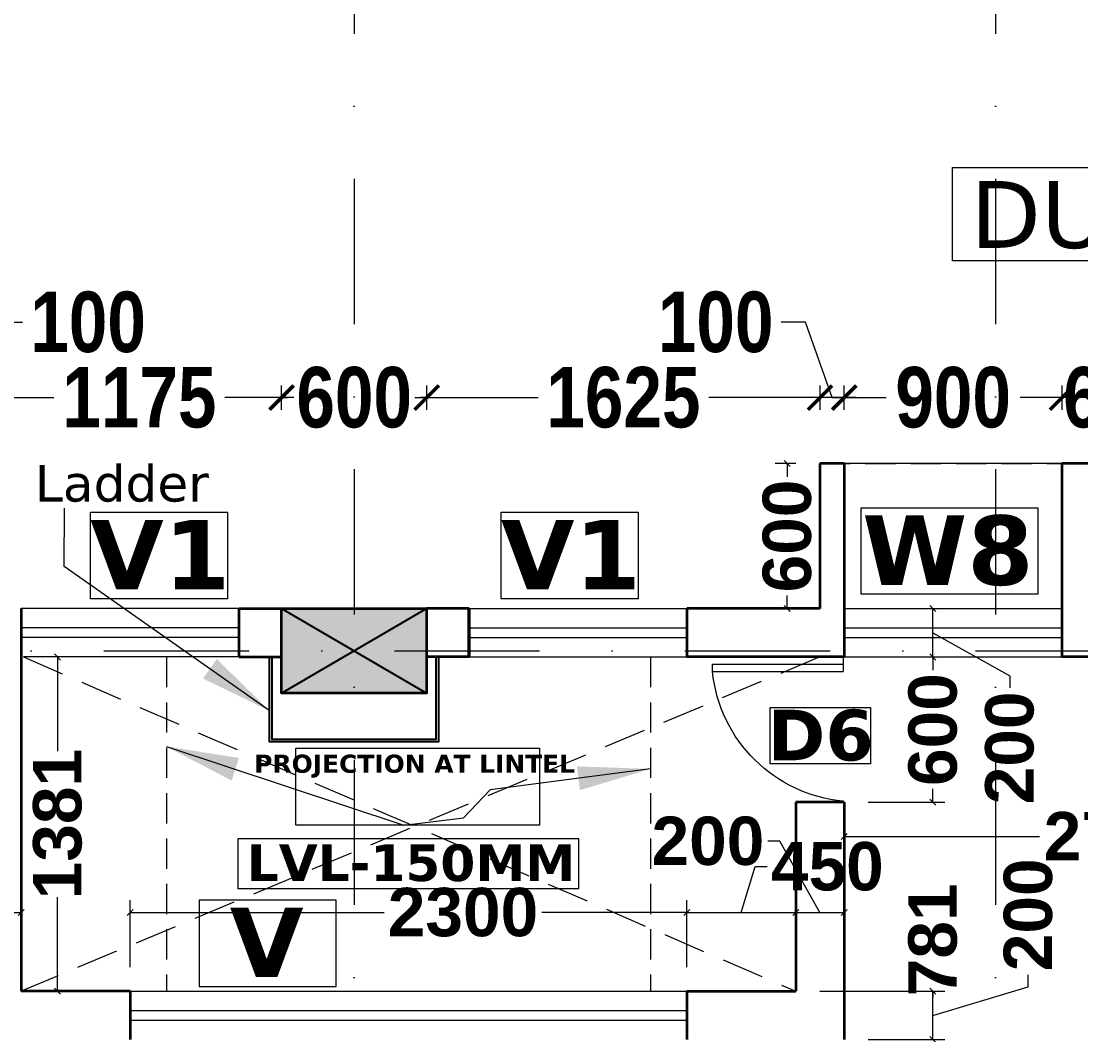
# Model space of a CAD drawing. Header units: millimetres. Extents: x -3092155 to 4513934, y -12317808 to 1850003.
# Drawn here: x -383710 to -379332, y -5674238 to -5670049 of the extents above; entities that cross this region are included whole.
import ezdxf

# ---------------------------------------------------------------- set-up
doc = ezdxf.new("R2010")
doc.units = ezdxf.units.MM
doc.header["$LTSCALE"] = 2
doc.header["$MEASUREMENT"] = 0
doc.header["$PDMODE"] = 34
doc.header["$PDSIZE"] = 500
for name, pattern in [('DASHDOT', [1, 0.5, -0.25, 0, -0.25]), ('DASHED2', [0.375, 0.25, -0.125]), ('HIDDEN', [0.375, 0.25, -0.125])]:
    doc.linetypes.add(name, pattern=pattern)
doc.layers.add('AEROW', color=7, linetype='Continuous', lineweight=15, true_color=0x0d0d0d)
doc.layers.add('duct text', color=7, linetype='Continuous', lineweight=5, true_color=0x30182a)
for name, color, linetype, lineweight in [('coloumn', 10, 'Continuous', 35), ('cornice', 12, 'Continuous', 25), ('D DIM', 250, 'Continuous', 9), ('D6', 10, 'Continuous', 5), ('DOOR', 27, 'Continuous', 5), ('glass', 5, 'Continuous', 15), ('GRID', 251, 'DASHDOT', 5), ('ldr', 11, 'Continuous', 25), ('PARGOLA', 115, 'DASHED2', 5), ('PROJ', 251, 'HIDDEN', 5), ('SILL', 74, 'Continuous', 9), ('taxe', 7, 'Continuous', 9), ('TEXT', 7, 'Continuous', 13), ('toi.dim.', 214, 'Continuous', 9), ('VENTI', 162, 'Continuous', 5), ('WAll', 250, 'Continuous', 35)]:
    doc.layers.add(name, color=color, linetype=linetype, lineweight=lineweight)
doc.styles.add('INNER DIM', font='ARIALNB.TTF', dxfattribs={"height": 250})
doc.styles.add('int dim', font='arialbd.ttf', dxfattribs={"height": 200})
doc.styles.add('style2', font='verdana.ttf')
doc.dimstyles.new('INNER DIM', dxfattribs={"dimscale": 0, "dimtxt": 250, "dimasz": 100, "dimexe": 50, "dimexo": 50, "dimgap": 50, "dimtad": 0, "dimdec": 0, "dimzin": 0, "dimdsep": 46, "dimtxsty": 'INNER DIM', "dimblk": 'ARCHTICK', "dimcen": 100, "dimdle": 50, "dimclrd": 256, "dimclre": 256, "dimclrt": 256, "dimadec": 0, "dimazin": 0, "dimtfac": 1, "dimtdec": 0, "dimtix": 1, "dimtmove": 2, "dimatfit": 3, "dimfxl": 50, "dimfxlon": 1, "dimtolj": 1, "dimtzin": 0, "dimlwd": -1, "dimlwe": -1, "dimarcsym": 1})
doc.dimstyles.new('toilet detail', dxfattribs={"dimtxt": 150, "dimasz": 25, "dimexe": 50, "dimexo": 100, "dimgap": 25, "dimtad": 0, "dimdec": 0, "dimzin": 3, "dimdsep": 46, "dimtxsty": 'int dim', "dimblk": 'OBLIQUE', "dimcen": 90, "dimclrd": 214, "dimclre": 214, "dimclrt": 256, "dimadec": 0, "dimazin": 0, "dimtfac": 1, "dimtdec": 0, "dimtofl": 0, "dimtmove": 1, "dimatfit": 3, "dimfxl": 1, "dimfrac": 1, "dimtolj": 1, "dimtzin": 0, "dimlwd": -1, "dimlwe": -1, "dimarcsym": 1})

# ---------------------------------------------------------------- blocks, each defined once
blk = doc.blocks.new('_ArchTick')
at = {"color": 0, "linetype": 'ByBlock', "const_width": 0.15}
blk.add_lwpolyline([(-0.5, -0.5), (0.5, 0.5)], dxfattribs=at)
blk = doc.blocks.new('*D80')
at = {"layer": 'D DIM', "ltscale": 100, "transparency": 16777216}
for p, q in [((-380309.6537697729, -5671654.296753201), (-380309.6537697729, -5671554.296753201)), ((-379409.653769773, -5671654.296753201), (-379409.653769773, -5671554.296753201)), ((-380359.6537697729, -5671604.296753201), (-380137.0582718194, -5671604.296753201)), ((-379359.653769773, -5671604.296753201), (-379582.2492677266, -5671604.296753201))]:
    blk.add_line(p, q, dxfattribs=at)
at = {"layer": 'Defpoints', "color": 0, "lineweight": 50, "ltscale": 100, "transparency": 16777216}
for p in [(-380309.6537697729, -5671604.296753201), (-380309.6537697729, -5671876.232655486), (-379409.653769773, -5671876.23361607)]:
    blk.add_point(p, dxfattribs=at)
at = {"layer": 'D DIM', "ltscale": 100, "transparency": 16777216, "xscale": 100, "yscale": 100, "zscale": 100, "rotation": 180}
blk.add_blockref('_ArchTick', (-380309.6537697729, -5671604.296753201), dxfattribs=at)
at = {"layer": 'D DIM', "ltscale": 100, "transparency": 16777216, "xscale": 100, "yscale": 100, "zscale": 100}
blk.add_blockref('_ArchTick', (-379409.653769773, -5671604.296753201), dxfattribs=at)
at = {"layer": 'D DIM', "ltscale": 100, "transparency": 16777216, "insert": (-379859.653769773, -5671604.296753201), "char_height": 250, "attachment_point": 5, "style": 'INNER DIM'}
blk.add_mtext('\\A1;900', dxfattribs=at)
blk = doc.blocks.new('*D81')
at = {"layer": 'D DIM', "ltscale": 100, "transparency": 16777216}
for p, q in [((-380470.192392373, -5671292.856560628), (-380570.192392373, -5671292.856560628)), ((-380359.6537697729, -5671604.296753201), (-380470.192392373, -5671292.856560628)), ((-380409.6537697729, -5671654.296753201), (-380409.6537697729, -5671554.296753201)), ((-380309.6537697729, -5671654.296753201), (-380309.6537697729, -5671554.296753201)), ((-380259.6537697729, -5671604.296753201), (-380459.6537697729, -5671604.296753201))]:
    blk.add_line(p, q, dxfattribs=at)
at = {"layer": 'Defpoints', "color": 0, "lineweight": 50, "ltscale": 100, "transparency": 16777216}
for p in [(-380409.6537697729, -5671604.296753201), (-380409.6537697729, -5671876.23361607), (-380309.6537697729, -5671876.233616071)]:
    blk.add_point(p, dxfattribs=at)
at = {"layer": 'D DIM', "ltscale": 100, "transparency": 16777216, "xscale": 100, "yscale": 100, "zscale": 100, "rotation": 180}
blk.add_blockref('_ArchTick', (-380409.6537697729, -5671604.296753201), dxfattribs=at)
at = {"layer": 'D DIM', "ltscale": 100, "transparency": 16777216, "xscale": 100, "yscale": 100, "zscale": 100}
blk.add_blockref('_ArchTick', (-380309.6537697729, -5671604.296753201), dxfattribs=at)
at = {"layer": 'D DIM', "ltscale": 100, "transparency": 16777216, "insert": (-380840.7756120183, -5671292.856560628), "char_height": 250, "attachment_point": 5, "style": 'INNER DIM'}
blk.add_mtext('\\A1;100', dxfattribs=at)
blk = doc.blocks.new('*D82')
at = {"layer": 'D DIM', "ltscale": 100, "transparency": 16777216}
for p, q in [((-383859.2708089388, -5671604.296753201), (-383804.306816594, -5671292.856560628)), ((-383804.306816594, -5671292.856560628), (-383704.306816594, -5671292.856560628)), ((-383909.2708089389, -5671654.296753201), (-383909.2708089389, -5671554.296753201)), ((-383809.2708089387, -5671654.296753201), (-383809.2708089387, -5671554.296753201)), ((-383759.2708089387, -5671604.296753201), (-383959.2708089389, -5671604.296753201))]:
    blk.add_line(p, q, dxfattribs=at)
at = {"layer": 'Defpoints', "color": 0, "lineweight": 50, "ltscale": 100, "transparency": 16777216}
for p in [(-383909.2708089389, -5671604.296753201), (-383909.2708089389, -5671876.232655485), (-383809.2708089387, -5671875.23072455)]:
    blk.add_point(p, dxfattribs=at)
at = {"layer": 'D DIM', "ltscale": 100, "transparency": 16777216, "xscale": 100, "yscale": 100, "zscale": 100, "rotation": 180}
blk.add_blockref('_ArchTick', (-383909.2708089389, -5671604.296753201), dxfattribs=at)
at = {"layer": 'D DIM', "ltscale": 100, "transparency": 16777216, "xscale": 100, "yscale": 100, "zscale": 100}
blk.add_blockref('_ArchTick', (-383809.2708089387, -5671604.296753201), dxfattribs=at)
at = {"layer": 'D DIM', "ltscale": 100, "transparency": 16777216, "insert": (-383433.7235969487, -5671292.856560628), "char_height": 250, "attachment_point": 5, "style": 'INNER DIM'}
blk.add_mtext('\\A1;100', dxfattribs=at)
blk = doc.blocks.new('*D112')
at = {"layer": 'D DIM', "ltscale": 100, "transparency": 16777216}
for p, q in [((-383809.2960233078, -5671654.296753201), (-383809.2960233078, -5671554.296753201)), ((-382634.2959951461, -5671654.296753201), (-382634.2959951461, -5671554.296753201)), ((-383859.2960233078, -5671604.296753201), (-383574.6609478354, -5671604.296753201)), ((-382584.2959951461, -5671604.296753201), (-382868.9310706184, -5671604.296753201))]:
    blk.add_line(p, q, dxfattribs=at)
at = {"layer": 'Defpoints', "color": 0, "lineweight": 50, "ltscale": 100, "transparency": 16777216}
for p in [(-382634.2959951461, -5671604.296753201), (-383809.2960233078, -5672476.23361607), (-382634.2959951461, -5672476.23361607)]:
    blk.add_point(p, dxfattribs=at)
at = {"layer": 'D DIM', "ltscale": 100, "transparency": 16777216, "xscale": 100, "yscale": 100, "zscale": 100, "rotation": 180}
blk.add_blockref('_ArchTick', (-383809.2960233078, -5671604.296753201), dxfattribs=at)
at = {"layer": 'D DIM', "ltscale": 100, "transparency": 16777216, "xscale": 100, "yscale": 100, "zscale": 100}
blk.add_blockref('_ArchTick', (-382634.2959951461, -5671604.296753201), dxfattribs=at)
at = {"layer": 'D DIM', "ltscale": 100, "transparency": 16777216, "insert": (-383221.7960092269, -5671604.296753201), "char_height": 250, "attachment_point": 5, "style": 'INNER DIM'}
blk.add_mtext('\\A1;1175', dxfattribs=at)
blk = doc.blocks.new('*D113')
at = {"layer": 'D DIM', "ltscale": 100, "transparency": 16777216}
for p, q in [((-382634.2959951461, -5671654.296753201), (-382634.2959951461, -5671554.296753201)), ((-382034.295993939, -5671654.296753201), (-382034.295993939, -5671554.296753201)), ((-382634.2959951461, -5671604.296753201), (-382610.1657080487, -5671604.296753201)), ((-382034.295993939, -5671604.296753201), (-382058.4262810364, -5671604.296753201))]:
    blk.add_line(p, q, dxfattribs=at)
at = {"layer": 'Defpoints', "color": 0, "lineweight": 50, "ltscale": 100, "transparency": 16777216}
for p in [(-382034.295993939, -5671604.296753201), (-382634.2959951461, -5672476.23361607), (-382034.295993939, -5672476.233616775)]:
    blk.add_point(p, dxfattribs=at)
at = {"layer": 'D DIM', "ltscale": 100, "transparency": 16777216, "insert": (-382334.2959945425, -5671604.296753201), "char_height": 250, "attachment_point": 5, "style": 'INNER DIM'}
blk.add_mtext('\\A1;600', dxfattribs=at)
blk = doc.blocks.new('*D114')
at = {"layer": 'D DIM', "ltscale": 100, "transparency": 16777216}
for p, q in [((-382034.295993939, -5671654.296753201), (-382034.295993939, -5671554.296753201)), ((-380409.6537697729, -5671654.296753201), (-380409.6537697729, -5671554.296753201)), ((-382084.295993939, -5671604.296753201), (-381574.8398204644, -5671604.296753201)), ((-380359.6537697729, -5671604.296753201), (-380869.1099432475, -5671604.296753201))]:
    blk.add_line(p, q, dxfattribs=at)
at = {"layer": 'Defpoints', "color": 0, "lineweight": 50, "ltscale": 100, "transparency": 16777216}
for p in [(-380409.6537697729, -5671604.296753201), (-382034.295993939, -5672476.233616775), (-380409.6537697729, -5672476.23361607)]:
    blk.add_point(p, dxfattribs=at)
at = {"layer": 'D DIM', "ltscale": 100, "transparency": 16777216, "xscale": 100, "yscale": 100, "zscale": 100, "rotation": 180}
blk.add_blockref('_ArchTick', (-382034.295993939, -5671604.296753201), dxfattribs=at)
at = {"layer": 'D DIM', "ltscale": 100, "transparency": 16777216, "xscale": 100, "yscale": 100, "zscale": 100}
blk.add_blockref('_ArchTick', (-380409.6537697729, -5671604.296753201), dxfattribs=at)
at = {"layer": 'D DIM', "ltscale": 100, "transparency": 16777216, "insert": (-381221.9748818559, -5671604.296753201), "char_height": 250, "attachment_point": 5, "style": 'INNER DIM'}
blk.add_mtext('\\A1;1625', dxfattribs=at)
blk = doc.blocks.new('*D730')
at = {"layer": 'D DIM', "ltscale": 100, "transparency": 16777216}
for p, q in [((-438689.0668657003, 360.6453613601625), (-438689.0668657003, 460.6453613601625)), ((998.7644366729072, 360.6453613601623), (998.7644366729072, 460.6453613601623)), ((1048.764436672907, 410.6453613601623), (-438739.0668657003, 410.6453613601623))]:
    blk.add_line(p, q, dxfattribs=at)
at = {"layer": 'Defpoints', "color": 0, "lineweight": 50, "ltscale": 100, "transparency": 16777216}
for p in [(-438689.0668657003, 410.6453613601623), (998.7644366729072, -0.0061451550573111), (-438689.0668657006, -5723126.232655427)]:
    blk.add_point(p, dxfattribs=at)
at = {"layer": 'D DIM', "ltscale": 100, "transparency": 16777216, "xscale": 100, "yscale": 100, "zscale": 100, "rotation": 180}
blk.add_blockref('_ArchTick', (-438689.0668657003, 410.6453613601623), dxfattribs=at)
at = {"layer": 'D DIM', "ltscale": 100, "transparency": 16777216, "xscale": 100, "yscale": 100, "zscale": 100}
blk.add_blockref('_ArchTick', (998.7644366729072, 410.6453613601623), dxfattribs=at)
at = {"layer": 'D DIM', "ltscale": 100, "transparency": 16777216, "insert": (1326.455259555951, 835.181085795164), "char_height": 250, "attachment_point": 5, "style": 'INNER DIM'}
blk.add_mtext('\\A1;439688', dxfattribs=at)
blk = doc.blocks.new('*D381')
at = {"layer": 'D DIM', "ltscale": 100, "transparency": 16777216}
for p, q in [((-379409.6537697738, -5671654.296753201), (-379409.6537697738, -5671554.296753201)), ((-378809.6537697736, -5671654.296753201), (-378809.6537697736, -5671554.296753201)), ((-379409.6537697738, -5671604.296753201), (-379509.6537697738, -5671604.296753201)), ((-378809.6537697736, -5671604.296753201), (-379409.6537697738, -5671604.296753201)), ((-378809.6537697736, -5671604.296753201), (-378709.6537697736, -5671604.296753201))]:
    blk.add_line(p, q, dxfattribs=at)
at = {"layer": 'Defpoints', "color": 0, "lineweight": 50, "ltscale": 100, "transparency": 16777216}
for p in [(-379409.6537697738, -5671604.296753201), (-379409.6537697738, -5671876.23361607), (-378809.6537697736, -5671876.233616067)]:
    blk.add_point(p, dxfattribs=at)
at = {"layer": 'D DIM', "ltscale": 100, "transparency": 16777216, "xscale": 100, "yscale": 100, "zscale": 100}
blk.add_blockref('_ArchTick', (-379409.6537697738, -5671604.296753201), dxfattribs=at)
at = {"layer": 'D DIM', "ltscale": 100, "transparency": 16777216, "xscale": 100, "yscale": 100, "zscale": 100, "rotation": 180}
blk.add_blockref('_ArchTick', (-378809.6537697736, -5671604.296753201), dxfattribs=at)
at = {"layer": 'D DIM', "ltscale": 100, "transparency": 16777216, "insert": (-379166.3318750686, -5671604.296753201), "char_height": 250, "attachment_point": 5, "style": 'INNER DIM'}
blk.add_mtext('\\A1;600', dxfattribs=at)
blk = doc.blocks.new('F.F')
at = {"layer": 'coloumn', "ltscale": 100}
blk.add_hatch(color=256, dxfattribs=at).paths.add_polyline_path([(-154655.3253942928, -5825806.199521942), (-154655.3253942928, -5826156.199521941), (-155255.3253942928, -5826156.199521941), (-155255.3253942928, -5825806.199521942)])
blk.add_hatch(color=256, dxfattribs=at).paths.add_polyline_path([(-154655.3253942928, -5825806.199521942), (-154655.3253942928, -5826156.199521941), (-155255.3253942928, -5826156.199521941), (-155255.3253942928, -5825806.199521942)])
blk.add_hatch(color=256, dxfattribs=at).paths.add_polyline_path([(-154655.3253942928, -5825806.199521942), (-154655.3253942928, -5826156.199521941), (-155255.3253942928, -5826156.199521941), (-155255.3253942928, -5825806.199521942)])
at = {"layer": 'coloumn', "lineweight": 25, "ltscale": 100}
for p, q in [((-155255.3253942928, -5826156.199521941), (-154655.3253942928, -5825806.199521942)), ((-155255.3253942928, -5825806.199521942), (-154655.3253942928, -5826156.199521941)), ((-155255.3253942928, -5826156.199521941), (-154655.3253942928, -5825806.199521942)), ((-155255.3253942928, -5825806.199521942), (-154655.3253942928, -5826156.199521941)), ((-155255.3253942928, -5826156.199521941), (-154655.3253942928, -5825806.199521942)), ((-155255.3253942928, -5825806.199521942), (-154655.3253942928, -5826156.199521941))]:
    blk.add_line(p, q, dxfattribs=at)
at = {"layer": 'coloumn', "ltscale": 100}
blk.add_lwpolyline([(-154655.3253942928, -5825806.199521942), (-154655.3253942928, -5826156.199521941), (-155255.3253942928, -5826156.199521941), (-155255.3253942928, -5825806.199521942)], close=True, dxfattribs=at)
blk.add_lwpolyline([(-154655.3253942928, -5825806.199521942), (-154655.3253942928, -5826156.199521941), (-155255.3253942928, -5826156.199521941), (-155255.3253942928, -5825806.199521942)], close=True, dxfattribs=at)
blk.add_lwpolyline([(-154655.3253942928, -5825806.199521942), (-154655.3253942928, -5826156.199521941), (-155255.3253942928, -5826156.199521941), (-155255.3253942928, -5825806.199521942)], close=True, dxfattribs=at)
blk = doc.blocks.new('1000 DOOR R')
at = {"layer": 'DOOR', "color": 252, "ltscale": 200}
for p, q in [((-900.0000000002939, -900.0000000079117), (0, -900.0000000009311)), ((-900.0000000002939, -900.0000000079117), (-900.0000000004659, -950.0000000088307)), ((0, -1000), (-9.313226e-10, -900.0000000009311)), ((-900.0000000004659, -950.0000000088307), (0, -950.0000000004657))]:
    blk.add_line(p, q, dxfattribs=at)
blk.add_arc((96.18426488310726, -1002.966401599998), 1001.491472483967, 95.4612376322135, 174.0988179155206, dxfattribs=at)
blk = doc.blocks.new('_Oblique')
at = {"color": 0, "linetype": 'ByBlock', "lineweight": -2}
blk.add_line((-0.5, -0.5), (0.5, 0.5), dxfattribs=at)
blk = doc.blocks.new('*D1163')
at = {"layer": 'Defpoints', "color": 0, "lineweight": 50, "ltscale": 100, "transparency": 16777216}
for p in [(-1461736.627130244, -5386020.72816448), (-1461169.870211504, -5386020.72816448), (-1461536.627130244, -5386220.72816448)]:
    blk.add_point(p, dxfattribs=at)
at = {"layer": 'toi.dim.', "color": 214, "ltscale": 100, "transparency": 16777216}
for p, q in [((-1460776.026418871, -5386002.575026688), (-1460776.026418871, -5385952.575026689)), ((-1461636.627130243, -5386020.72816448), (-1461119.870211504, -5386020.72816448)), ((-1461169.870211504, -5386120.728164479), (-1460776.026418871, -5386002.575026688)), ((-1461169.870211504, -5386220.72816448), (-1461169.870211504, -5386020.72816448)), ((-1461436.627130245, -5386220.72816448), (-1461119.870211504, -5386220.72816448))]:
    blk.add_line(p, q, dxfattribs=at)
at = {"layer": 'toi.dim.', "color": 214, "ltscale": 100, "transparency": 16777216, "xscale": 25, "yscale": 25, "zscale": 25}
for p, rotation in [((-1461169.870211504, -5386020.72816448), 90), ((-1461169.870211504, -5386220.72816448), 270)]:
    blk.add_blockref('_Oblique', p, dxfattribs=dict(at, rotation=rotation))
at = {"layer": 'toi.dim.', "ltscale": 100, "transparency": 16777216, "insert": (-1460776.02641887, -5385704.860156293), "char_height": 200, "attachment_point": 5, "rotation": 90, "style": 'int dim'}
blk.add_mtext('\\A1;200', dxfattribs=at)
blk = doc.blocks.new('*D1164')
at = {"layer": 'Defpoints', "color": 0, "lineweight": 50, "ltscale": 100, "transparency": 16777216}
for p in [(-1461536.627130244, -5385239.477713057), (-1461169.870211504, -5385239.477713057), (-1461736.627130244, -5386020.72816448)]:
    blk.add_point(p, dxfattribs=at)
at = {"layer": 'toi.dim.', "color": 214, "ltscale": 100, "transparency": 16777216}
for p, q in [((-1461436.627130245, -5385239.477713057), (-1461119.870211504, -5385239.477713057)), ((-1461169.870211504, -5385239.477713057), (-1461169.870211504, -5385214.477713057)), ((-1461636.627130243, -5386020.72816448), (-1461119.870211504, -5386020.72816448)), ((-1461169.870211504, -5386020.72816448), (-1461169.870211504, -5386045.728164479))]:
    blk.add_line(p, q, dxfattribs=at)
at = {"layer": 'toi.dim.', "color": 214, "ltscale": 100, "transparency": 16777216, "xscale": 25, "yscale": 25, "zscale": 25}
for p, rotation in [((-1461169.870211504, -5385239.477713057), 270), ((-1461169.870211504, -5386020.72816448), 90)]:
    blk.add_blockref('_Oblique', p, dxfattribs=dict(at, rotation=rotation))
at = {"layer": 'toi.dim.', "ltscale": 100, "transparency": 16777216, "insert": (-1461169.870211504, -5385808.428313939), "char_height": 200, "attachment_point": 5, "rotation": 90, "style": 'int dim'}
blk.add_mtext('\\A1;781', dxfattribs=at)
blk = doc.blocks.new('*D1165')
at = {"layer": 'Defpoints', "color": 0, "lineweight": 50, "ltscale": 100, "transparency": 16777216}
for p in [(-1461536.627130243, -5384639.477713058), (-1461169.870211504, -5384639.477713058), (-1461536.627130244, -5385239.477713057)]:
    blk.add_point(p, dxfattribs=at)
at = {"layer": 'toi.dim.', "color": 214, "ltscale": 100, "transparency": 16777216}
for p, q in [((-1461436.627130244, -5384639.477713058), (-1461119.870211504, -5384639.477713058)), ((-1461169.870211504, -5384639.477713058), (-1461169.870211504, -5384694.218504326)), ((-1461169.870211504, -5385239.477713057), (-1461169.870211504, -5385184.73692179)), ((-1461436.627130245, -5385239.477713057), (-1461119.870211504, -5385239.477713057))]:
    blk.add_line(p, q, dxfattribs=at)
at = {"layer": 'toi.dim.', "color": 214, "ltscale": 100, "transparency": 16777216, "xscale": 25, "yscale": 25, "zscale": 25}
for p, rotation in [((-1461169.870211504, -5384639.477713058), 90), ((-1461169.870211504, -5385239.477713057), 270)]:
    blk.add_blockref('_Oblique', p, dxfattribs=dict(at, rotation=rotation))
at = {"layer": 'toi.dim.', "ltscale": 100, "transparency": 16777216, "insert": (-1461169.870211503, -5384939.477713057), "char_height": 200, "attachment_point": 5, "rotation": 90, "style": 'int dim'}
blk.add_mtext('\\A1;600', dxfattribs=at)
blk = doc.blocks.new('*D1166')
at = {"layer": 'Defpoints', "color": 0, "lineweight": 50, "ltscale": 100, "transparency": 16777216}
for p in [(-1461536.627130243, -5384439.477713056), (-1461169.870211504, -5384439.477713056), (-1461536.627130243, -5384639.477713058)]:
    blk.add_point(p, dxfattribs=at)
at = {"layer": 'toi.dim.', "color": 214, "ltscale": 100, "transparency": 16777216}
for p, q in [((-1461436.627130244, -5384439.477713056), (-1461119.870211504, -5384439.477713056)), ((-1461169.870211504, -5384639.477713058), (-1461169.870211504, -5384439.477713056)), ((-1461169.870211504, -5384539.477713056), (-1460852.612367029, -5384717.298983182)), ((-1461436.627130244, -5384639.477713058), (-1461119.870211504, -5384639.477713058)), ((-1460852.612367029, -5384717.298983182), (-1460852.612367029, -5384767.298983182))]:
    blk.add_line(p, q, dxfattribs=at)
at = {"layer": 'toi.dim.', "color": 214, "ltscale": 100, "transparency": 16777216, "xscale": 25, "yscale": 25, "zscale": 25}
for p, rotation in [((-1461169.870211504, -5384439.477713056), 90), ((-1461169.870211504, -5384639.477713058), 270)]:
    blk.add_blockref('_Oblique', p, dxfattribs=dict(at, rotation=rotation))
at = {"layer": 'toi.dim.', "ltscale": 100, "transparency": 16777216, "insert": (-1460852.612367029, -5385015.013853578), "char_height": 200, "attachment_point": 5, "rotation": 90, "style": 'int dim'}
blk.add_mtext('\\A1;200', dxfattribs=at)
blk = doc.blocks.new('*D1182')
at = {"layer": 'Defpoints', "color": 0, "lineweight": 50, "ltscale": 100, "transparency": 16777216}
for p in [(-1464697.659734643, -5384639.477713059), (-1464786.117287356, -5386020.72816448), (-1464711.627130244, -5386020.72816448)]:
    blk.add_point(p, dxfattribs=at)
at = {"layer": 'toi.dim.', "color": 214, "ltscale": 100, "transparency": 16777216}
for p, q in [((-1464797.659734644, -5384639.477713059), (-1464836.117287356, -5384639.477713059)), ((-1464786.117287356, -5384639.477713059), (-1464786.117287356, -5385028.090660461)), ((-1464786.117287356, -5386020.72816448), (-1464786.117287356, -5385632.115217077)), ((-1464811.627130243, -5386020.72816448), (-1464836.117287356, -5386020.72816448))]:
    blk.add_line(p, q, dxfattribs=at)
at = {"layer": 'toi.dim.', "color": 214, "ltscale": 100, "transparency": 16777216, "xscale": 25, "yscale": 25, "zscale": 25}
for p, rotation in [((-1464786.117287356, -5384639.477713059), 90), ((-1464786.117287356, -5386020.72816448), 270)]:
    blk.add_blockref('_Oblique', p, dxfattribs=dict(at, rotation=rotation))
at = {"layer": 'toi.dim.', "ltscale": 100, "transparency": 16777216, "insert": (-1464786.117287355, -5385330.102938768), "char_height": 200, "attachment_point": 5, "rotation": 90, "style": 'int dim'}
blk.add_mtext('\\A1;1381', dxfattribs=at)
blk = doc.blocks.new('*D1184')
at = {"layer": 'Defpoints', "color": 0, "lineweight": 50, "ltscale": 100, "transparency": 16777216}
for p in [(-1458811.63371981, -5385295.727825943), (-1461536.627130244, -5385364.759104387), (-1458811.63371981, -5385381.311255439)]:
    blk.add_point(p, dxfattribs=at)
at = {"layer": 'toi.dim.', "color": 214, "ltscale": 100, "transparency": 16777216}
for p, q in [((-1461536.627130244, -5385381.311255439), (-1460729.502184918, -5385381.311255439)), ((-1458811.63371981, -5385381.311255439), (-1460073.363030757, -5385381.311255439)), ((-1461536.627130244, -5385464.759104387), (-1461536.627130244, -5385431.311255439)), ((-1458811.63371981, -5385395.727825943), (-1458811.63371981, -5385431.311255439))]:
    blk.add_line(p, q, dxfattribs=at)
at = {"layer": 'toi.dim.', "color": 214, "ltscale": 100, "transparency": 16777216, "xscale": 25, "yscale": 25, "zscale": 25, "rotation": 180}
blk.add_blockref('_Oblique', (-1461536.627130244, -5385381.311255439), dxfattribs=at)
at = {"layer": 'toi.dim.', "color": 214, "ltscale": 100, "transparency": 16777216, "xscale": 25, "yscale": 25, "zscale": 25}
blk.add_blockref('_Oblique', (-1458811.63371981, -5385381.311255439), dxfattribs=at)
at = {"layer": 'toi.dim.', "ltscale": 100, "transparency": 16777216, "insert": (-1460401.432607837, -5385381.311255439), "char_height": 200, "attachment_point": 5, "style": 'int dim'}
blk.add_mtext('\\A1;2725', dxfattribs=at)
blk = doc.blocks.new('*D1185')
at = {"layer": 'Defpoints', "color": 0, "lineweight": 50, "ltscale": 100, "transparency": 16777216}
for p in [(-1464936.627130244, -5385695.101405079), (-1465136.627130244, -5385774.727857136), (-1464936.627130244, -5385774.727857136)]:
    blk.add_point(p, dxfattribs=at)
at = {"layer": 'toi.dim.', "color": 214, "ltscale": 100, "transparency": 16777216}
for p, q in [((-1465136.627130244, -5385674.727857137), (-1465136.627130244, -5385645.101405079)), ((-1464936.627130244, -5385674.727857137), (-1464936.627130244, -5385645.101405079)), ((-1465136.627130244, -5385695.101405079), (-1464936.627130244, -5385695.101405079))]:
    blk.add_line(p, q, dxfattribs=at)
at = {"layer": 'toi.dim.', "color": 214, "ltscale": 100, "transparency": 16777216, "xscale": 25, "yscale": 25, "zscale": 25, "rotation": 180}
blk.add_blockref('_Oblique', (-1465136.627130244, -5385695.101405079), dxfattribs=at)
at = {"layer": 'toi.dim.', "color": 214, "ltscale": 100, "transparency": 16777216, "xscale": 25, "yscale": 25, "zscale": 25}
blk.add_blockref('_Oblique', (-1464936.627130244, -5385695.101405079), dxfattribs=at)
at = {"layer": 'toi.dim.', "ltscale": 100, "transparency": 16777216, "insert": (-1465270.07859334, -5385531.015456921), "char_height": 200, "attachment_point": 5, "style": 'int dim'}
blk.add_mtext('\\A1;200', dxfattribs=at)
blk = doc.blocks.new('*D1186')
at = {"layer": 'Defpoints', "color": 0, "lineweight": 50, "ltscale": 100, "transparency": 16777216}
for p in [(-1462186.627130243, -5385695.101405079), (-1464486.627130244, -5386020.72816448), (-1462186.627130243, -5386020.72816448)]:
    blk.add_point(p, dxfattribs=at)
at = {"layer": 'toi.dim.', "color": 214, "ltscale": 100, "transparency": 16777216}
for p, q in [((-1464486.627130244, -5385920.728164479), (-1464486.627130244, -5385645.101405079)), ((-1462186.627130243, -5385920.728164479), (-1462186.627130243, -5385645.101405079)), ((-1464486.627130244, -5385695.101405079), (-1463436.729449479, -5385695.101405079)), ((-1462186.627130243, -5385695.101405079), (-1462785.910895591, -5385695.101405079))]:
    blk.add_line(p, q, dxfattribs=at)
at = {"layer": 'toi.dim.', "color": 214, "ltscale": 100, "transparency": 16777216, "xscale": 25, "yscale": 25, "zscale": 25, "rotation": 180}
blk.add_blockref('_Oblique', (-1464486.627130244, -5385695.101405079), dxfattribs=at)
at = {"layer": 'toi.dim.', "color": 214, "ltscale": 100, "transparency": 16777216, "xscale": 25, "yscale": 25, "zscale": 25}
blk.add_blockref('_Oblique', (-1462186.627130243, -5385695.101405079), dxfattribs=at)
at = {"layer": 'toi.dim.', "ltscale": 100, "transparency": 16777216, "insert": (-1463111.320172535, -5385695.101405079), "char_height": 200, "attachment_point": 5, "style": 'int dim'}
blk.add_mtext('\\A1;2300', dxfattribs=at)
blk = doc.blocks.new('*D1187')
at = {"layer": 'Defpoints', "color": 0, "lineweight": 50, "ltscale": 100, "transparency": 16777216}
for p in [(-1461736.627130244, -5385695.101405079), (-1462186.627130243, -5386020.72816448), (-1461736.627130244, -5386020.72816448)]:
    blk.add_point(p, dxfattribs=at)
at = {"layer": 'toi.dim.', "color": 214, "ltscale": 100, "transparency": 16777216}
for p, q in [((-1461961.627130243, -5385695.101405079), (-1461904.74275098, -5385505.486807534)), ((-1461904.74275098, -5385505.486807534), (-1461854.74275098, -5385505.486807534)), ((-1462186.627130243, -5385920.728164479), (-1462186.627130243, -5385645.101405079)), ((-1461736.627130244, -5385920.728164479), (-1461736.627130244, -5385645.101405079)), ((-1462186.627130243, -5385695.101405079), (-1461736.627130244, -5385695.101405079))]:
    blk.add_line(p, q, dxfattribs=at)
at = {"layer": 'toi.dim.', "color": 214, "ltscale": 100, "transparency": 16777216, "xscale": 25, "yscale": 25, "zscale": 25, "rotation": 180}
blk.add_blockref('_Oblique', (-1462186.627130243, -5385695.101405079), dxfattribs=at)
at = {"layer": 'toi.dim.', "color": 214, "ltscale": 100, "transparency": 16777216, "xscale": 25, "yscale": 25, "zscale": 25}
blk.add_blockref('_Oblique', (-1461736.627130244, -5385695.101405079), dxfattribs=at)
at = {"layer": 'toi.dim.', "ltscale": 100, "transparency": 16777216, "insert": (-1461606.141113873, -5385505.486807534), "char_height": 200, "attachment_point": 5, "style": 'int dim'}
blk.add_mtext('\\A1;450', dxfattribs=at)
blk = doc.blocks.new('*D1188')
at = {"layer": 'Defpoints', "color": 0, "lineweight": 50, "ltscale": 100, "transparency": 16777216}
for p in [(-1461536.627130244, -5385695.101405079), (-1461736.627130244, -5386020.72816448), (-1461536.627130244, -5386020.72816448)]:
    blk.add_point(p, dxfattribs=at)
at = {"layer": 'toi.dim.', "color": 214, "ltscale": 100, "transparency": 16777216}
for p, q in [((-1461801.707046453, -5385400.619758932), (-1461851.707046454, -5385400.619758932)), ((-1461636.627130244, -5385695.101405079), (-1461801.707046453, -5385400.619758932)), ((-1461736.627130244, -5385920.728164479), (-1461736.627130244, -5385645.101405079)), ((-1461536.627130244, -5385920.728164479), (-1461536.627130244, -5385645.101405079)), ((-1461736.627130244, -5385695.101405079), (-1461536.627130244, -5385695.101405079))]:
    blk.add_line(p, q, dxfattribs=at)
at = {"layer": 'toi.dim.', "color": 214, "ltscale": 100, "transparency": 16777216, "xscale": 25, "yscale": 25, "zscale": 25, "rotation": 180}
blk.add_blockref('_Oblique', (-1461736.627130244, -5385695.101405079), dxfattribs=at)
at = {"layer": 'toi.dim.', "color": 214, "ltscale": 100, "transparency": 16777216, "xscale": 25, "yscale": 25, "zscale": 25}
blk.add_blockref('_Oblique', (-1461536.627130244, -5385695.101405079), dxfattribs=at)
at = {"layer": 'toi.dim.', "ltscale": 100, "transparency": 16777216, "insert": (-1462099.421916849, -5385400.619758932), "char_height": 200, "attachment_point": 5, "style": 'int dim'}
blk.add_mtext('\\A1;200', dxfattribs=at)
blk = doc.blocks.new('*D1190')
at = {"layer": 'Defpoints', "color": 0, "lineweight": 50, "ltscale": 100, "transparency": 16777216}
for p in [(-1461772.059886838, -5383839.478164476), (-1461636.627130247, -5383839.478164476), (-1461636.627130243, -5384439.477713059)]:
    blk.add_point(p, dxfattribs=at)
at = {"layer": 'toi.dim.', "color": 214, "ltscale": 100, "transparency": 16777216}
for p, q in [((-1461736.627130247, -5383839.478164476), (-1461822.059886838, -5383839.478164476)), ((-1461772.059886838, -5383839.478164476), (-1461772.059886838, -5383894.218730037)), ((-1461772.059886838, -5384439.477713059), (-1461772.059886838, -5384384.737147498)), ((-1461736.627130242, -5384439.477713059), (-1461822.059886838, -5384439.477713059))]:
    blk.add_line(p, q, dxfattribs=at)
at = {"layer": 'toi.dim.', "color": 214, "ltscale": 100, "transparency": 16777216, "xscale": 25, "yscale": 25, "zscale": 25}
for p, rotation in [((-1461772.059886838, -5383839.478164476), 90), ((-1461772.059886838, -5384439.477713059), 270)]:
    blk.add_blockref('_Oblique', p, dxfattribs=dict(at, rotation=rotation))
at = {"layer": 'toi.dim.', "ltscale": 100, "transparency": 16777216, "insert": (-1461772.059886837, -5384139.477938767), "char_height": 200, "attachment_point": 5, "rotation": 90, "style": 'int dim'}
blk.add_mtext('\\A1;600', dxfattribs=at)
blk = doc.blocks.new('6yuj6kit')
at = {"layer": 'duct text', "ltscale": 0.1}
blk.add_lwpolyline([(-91189.96209668444, -5599240.622834937), (-89617.43934035212, -5599240.622834937), (-89617.43934035212, -5599626.805784056), (-91189.96209668444, -5599626.805784056)], close=True, dxfattribs=at)
at = {"layer": 'duct text', "ltscale": 0.1, "insert": (-90405.34507048217, -5599437.20952518), "char_height": 276.6393491514364, "width": 1547.237478852213, "attachment_point": 5, "style": 'style2'}
blk.add_mtext('\\pxt11;DUCT-F', dxfattribs=at)
blk = doc.blocks.new('7u6ujuj')
at = {"layer": 'D6', "ltscale": 0.1}
blk.add_lwpolyline([(-1461842.650026673, -5384848.866169146), (-1461427.835871013, -5384848.866169146), (-1461427.835871013, -5385080.58827151), (-1461842.650026673, -5385080.58827151)], close=True, dxfattribs=at)
at = {"layer": 'glass', "ltscale": 100}
for p, q in [((-1464036.627130238, -5384519.47771306), (-1464936.627130243, -5384519.477713058)), ((-1463086.241708233, -5384519.476409988), (-1462186.241708233, -5384519.476409988)), ((-1461536.627130243, -5384519.477713061), (-1460636.627130243, -5384519.477713061)), ((-1464036.627130238, -5384559.477713057), (-1464936.627130243, -5384559.477713058)), ((-1463086.241708233, -5384559.476409988), (-1462186.241708233, -5384559.476409988)), ((-1461536.627130243, -5384559.477713061), (-1460636.627130243, -5384559.47771306)), ((-1464486.627130244, -5386100.728164481), (-1462186.627130243, -5386100.728164478)), ((-1464486.627130244, -5386140.728164479), (-1462186.627130243, -5386140.728164479))]:
    blk.add_line(p, q, dxfattribs=at)
at = {"layer": 'ldr', "ltscale": 100}
for points in [[(-1463911.480695256, -5384639.477713057), (-1463911.480695256, -5384989.285981998), (-1463211.773565221, -5384989.285981998), (-1463211.773565221, -5384639.477713057)], [(-1463901.480695255, -5384639.477713057), (-1463901.480695255, -5384979.285981996), (-1463221.773565221, -5384979.285981996), (-1463221.773565221, -5384639.477713057)]]:
    blk.add_lwpolyline(points, dxfattribs=at)
at = {"layer": 'PARGOLA', "ltscale": 350}
for p, q in [((-1461636.627130243, -5384639.477713058), (-1464936.627130243, -5386020.72816448)), ((-1464927.654677705, -5384639.47771306), (-1461736.627130244, -5386020.72816448))]:
    blk.add_line(p, q, dxfattribs=at)
at = {"layer": 'PROJ', "ltscale": 250}
for p, q in [((-1461636.627130243, -5383839.477713057), (-1460636.627130243, -5383839.47771306)), ((-1464336.627130244, -5384639.477713059), (-1464336.627130244, -5386020.72816448)), ((-1462336.627130245, -5384639.477713059), (-1462336.627130244, -5386020.72816448))]:
    blk.add_line(p, q, dxfattribs=at)
at = {"layer": 'SILL', "ltscale": 100}
for p, q in [((-1464036.627130238, -5384439.477713059), (-1464936.627130243, -5384439.477713059)), ((-1463086.241708233, -5384439.476409987), (-1462186.241708233, -5384439.476409987)), ((-1461536.627130243, -5384439.477713056), (-1460636.627130243, -5384439.477713056)), ((-1464036.627130238, -5384639.477713058), (-1464927.654677705, -5384639.47771306)), ((-1463086.241708233, -5384639.476409988), (-1462186.241708233, -5384639.476409988)), ((-1461536.627130243, -5384639.477713058), (-1460636.627130243, -5384639.477713058)), ((-1464486.627130244, -5386020.72816448), (-1462186.627130243, -5386020.72816448))]:
    blk.add_line(p, q, dxfattribs=at)
at = {"layer": 'taxe', "ltscale": 0.1}
blk.add_lwpolyline([(-1464039.733889451, -5385390.136765368), (-1462633.520371037, -5385390.136765368), (-1462633.520371037, -5385597.511892067), (-1464039.733889451, -5385597.511892067)], close=True, dxfattribs=at)
at = {"layer": 'TEXT', "ltscale": 100}
blk.add_lwpolyline([(-1463802.468372032, -5385016.12232095), (-1462795.102239977, -5385016.12232095), (-1462795.102239977, -5385333.804309309), (-1463802.468372032, -5385333.804309309)], close=True, dxfattribs=at)
at = {"layer": 'VENTI', "ltscale": 100}
for points in [[(-1460736.303522267, -5384380.145169772), (-1461465.930762421, -5384380.145169772), (-1461465.930762421, -5384022.974133895), (-1460736.303522267, -5384022.974133895)], [(-1464084.536249028, -5384398.588019572), (-1464650.646108133, -5384398.588019572), (-1464650.646108133, -5384041.41698369), (-1464084.536249028, -5384041.41698369)], [(-1462387.548178347, -5384398.586718257), (-1462953.658037453, -5384398.586718257), (-1462953.658037453, -5384041.415682376), (-1462387.548178347, -5384041.415682376)], [(-1464200.863169133, -5386001.325896184), (-1463634.753310028, -5386001.325896184), (-1463634.753310028, -5385644.154860304), (-1464200.863169133, -5385644.154860304)]]:
    blk.add_lwpolyline(points, close=True, dxfattribs=at)
at = {"layer": 'WAll', "ltscale": 100}
for p, q in [((-1461636.627130243, -5383839.477713057), (-1461636.627130243, -5384439.477713059)), ((-1461536.627130247, -5383839.478164476), (-1461636.627130247, -5383839.478164476)), ((-1461536.627130243, -5383839.47771306), (-1461536.627130243, -5384639.477713059)), ((-1460036.627130245, -5383839.477713056), (-1460636.627130243, -5383839.477713057)), ((-1460636.627130243, -5383839.47771306), (-1460636.627130243, -5384639.477713054)), ((-1460036.627130248, -5383839.478164476), (-1460636.627130248, -5383839.478164476)), ((-1464936.627130243, -5384439.477713059), (-1464936.627130243, -5384879.477713058)), ((-1464036.627130238, -5384639.477713057), (-1464036.627130238, -5384439.477713059)), ((-1464036.627130238, -5384439.477713059), (-1463861.627130238, -5384439.477713763)), ((-1463086.627130754, -5384439.477711302), (-1463261.627130238, -5384439.477713763)), ((-1463086.241708236, -5384439.476409985), (-1463261.241707719, -5384439.476412447)), ((-1463086.627130754, -5384639.47771306), (-1463086.627130754, -5384439.477711302)), ((-1463086.241708236, -5384639.476411745), (-1463086.241708236, -5384439.476409987)), ((-1463086.241708236, -5384439.476409992), (-1463086.241708236, -5384639.476409988)), ((-1461636.627130243, -5384439.477713059), (-1462186.241708236, -5384439.47771306)), ((-1462186.241708236, -5384439.47771306), (-1462186.241708236, -5384639.47771306)), ((-1464936.627130243, -5384539.477849224), (-1464936.627130244, -5386020.72816448)), ((-1464036.627130238, -5384639.477713058), (-1463861.627130238, -5384639.477713057)), ((-1463086.627130754, -5384639.47771306), (-1463261.627130238, -5384639.477713057)), ((-1463086.241708236, -5384639.476411745), (-1463261.241707719, -5384639.476411742)), ((-1461536.627130243, -5384639.477713058), (-1462186.241708236, -5384639.47771306)), ((-1460036.627130245, -5384639.477713054), (-1460636.627130243, -5384639.477713054)), ((-1461736.627130244, -5385239.477713057), (-1461736.627130244, -5386020.72816448)), ((-1461536.627130244, -5385239.477713057), (-1461736.627130244, -5385239.477713057)), ((-1461536.627130244, -5385239.477713057), (-1461536.627130244, -5386220.72816448)), ((-1464486.627130244, -5386020.72816448), (-1464936.627130243, -5386020.72816448)), ((-1464486.627130243, -5386020.72816448), (-1464486.627130244, -5386220.728164479)), ((-1462186.627130243, -5386020.72816448), (-1462186.627130243, -5386220.72816448)), ((-1462186.627130243, -5386020.72816448), (-1461736.627130244, -5386020.72816448))]:
    blk.add_line(p, q, dxfattribs=at)
at = {"layer": 'DOOR', "ltscale": 100, "extrusion": (0, 0, -1), "xscale": 0.5999999999997379, "yscale": 0.5999999999997379, "zscale": -0.6000000002695848, "rotation": 180}
blk.add_blockref('1000 DOOR R', (1461540.613469324, -5385239.477713057), dxfattribs=at)
at = {"layer": 'D6', "ltscale": 0.1, "insert": (-1461633.548649939, -5384964.053718731), "char_height": 210, "attachment_point": 5, "style": 'style2'}
blk.add_mtext('\\pxt11;{\\fVerdana|b1|i0|c0|p34;D6}', dxfattribs=at)
at = {"layer": 'taxe', "ltscale": 0.1, "char_height": 151.2, "attachment_point": 5, "style": 'style2'}
for s, insert in [('\\pxt11;Ladder', (-1464520.747767493, -5383922.746786847)), ('\\pxt11;{\\fVerdana|b1|i0|c0|p34;LVL-150MM}', (-1463326.035503503, -5385491.312646918))]:
    blk.add_mtext(s, dxfattribs=dict(at, insert=insert))
at = {"layer": 'TEXT', "ltscale": 100, "insert": (-1463976.88090799, -5385043.013503049), "char_height": 75, "width": 1331.503801880404, "attachment_point": 1, "style": 'style2'}
blk.add_mtext('\\pxqc;{\\fVerdana|b1|i0|c0|p34;PROJECTION AT LINTEL}', dxfattribs=at)
at = {"layer": 'VENTI', "ltscale": 0.1, "char_height": 287, "attachment_point": 5, "style": 'style2'}
for s, insert in [('\\pxt11;{\\fVerdana|b1|i0|c0|p34;V1}', (-1464362.885486865, -5384216.214148557)), ('\\pxt11;{\\fVerdana|b1|i0|c0|p34;V1}', (-1462665.897416185, -5384216.212847241)), ('\\pxt11;{\\fVerdana|b1|i0|c0|p34;V}', (-1463922.513931296, -5385818.95202517))]:
    blk.add_mtext(s, dxfattribs=dict(at, insert=insert))
at = {"layer": 'VENTI', "ltscale": 100, "insert": (-1461108.064043399, -5384200.576308326), "char_height": 287, "attachment_point": 5, "style": 'style2'}
blk.add_mtext('\\pxt11;{\\fVerdana|b1|i0|c0|p34;W8}', dxfattribs=at)
at = {"layer": 'toi.dim.', "ltscale": 100}
for base, p1, p2, picture, middle in [((-1461772.059886838, -5383839.478164476), (-1461636.627130243, -5384439.477713059), (-1461636.627130247, -5383839.478164476), '*D1190', (-1461772.059886837, -5384139.477938767)), ((-1461169.870211504, -5384639.477713058), (-1461536.627130244, -5385239.477713057), (-1461536.627130243, -5384639.477713058), '*D1165', (-1461169.870211503, -5384939.477713057)), ((-1461169.870211504, -5386020.72816448), (-1461536.627130244, -5386220.72816448), (-1461736.627130244, -5386020.72816448), '*D1163', (-1460776.02641887, -5385927.575026689))]:
    dim = blk.add_linear_dim(base=base, p1=p1, p2=p2, angle=90, dimstyle='toilet detail', dxfattribs=at)
    dim.commit()
    dim.dimension.update_dxf_attribs({"geometry": picture, "text_midpoint": middle})
for base, p1, p2, picture, middle in [((-1461169.870211504, -5384439.477713056), (-1461536.627130243, -5384639.477713058), (-1461536.627130243, -5384439.477713056), '*D1166', (-1460852.612367029, -5384792.298983182)), ((-1461169.870211504, -5385239.477713057), (-1461736.627130244, -5386020.72816448), (-1461536.627130244, -5385239.477713057), '*D1164', (-1461169.870211504, -5385808.428313939))]:
    dim = blk.add_linear_dim(base=base, p1=p1, p2=p2, angle=90, dimstyle='toilet detail', dxfattribs=at)
    dim.commit()
    dim.dimension.update_dxf_attribs({"geometry": picture, "text_midpoint": middle, "dimtype": 160})
dim = blk.add_linear_dim(base=(-1464786.117287356, -5386020.72816448), p1=(-1464697.659734643, -5384639.477713059), p2=(-1464711.627130244, -5386020.72816448), angle=90, dimstyle='toilet detail', dxfattribs=at)
dim.commit()
dim.dimension.update_dxf_attribs({"geometry": '*D1182', "text_midpoint": (-1464786.117287355, -5385330.102938768), "insert": (-2.328306436538696e-10, 0)})
for base, p1, p2, picture, middle in [((-1458811.63371981, -5385381.311255438), (-1461536.627130244, -5385364.759104386), (-1458811.63371981, -5385295.727825943), '*D1184', (-1460401.432607837, -5385381.311255438)), ((-1461536.627130244, -5385695.101405079), (-1461736.627130244, -5386020.72816448), (-1461536.627130244, -5386020.72816448), '*D1188', (-1461876.707046454, -5385400.619758932)), ((-1464936.627130244, -5385695.101405079), (-1465136.627130244, -5385774.727857136), (-1464936.627130244, -5385774.727857136), '*D1185', (-1465270.07859334, -5385531.015456921)), ((-1462186.627130243, -5385695.101405079), (-1464486.627130244, -5386020.72816448), (-1462186.627130243, -5386020.72816448), '*D1186', (-1463111.320172535, -5385695.101405079))]:
    dim = blk.add_linear_dim(base=base, p1=p1, p2=p2, dimstyle='toilet detail', dxfattribs=at)
    dim.commit()
    dim.dimension.update_dxf_attribs({"geometry": picture, "text_midpoint": middle, "dimtype": 160})
dim = blk.add_linear_dim(base=(-1461736.627130244, -5385695.101405079), p1=(-1462186.627130243, -5386020.72816448), p2=(-1461736.627130244, -5386020.72816448), dimstyle='toilet detail', dxfattribs=at)
dim.commit()
dim.dimension.update_dxf_attribs({"geometry": '*D1187', "text_midpoint": (-1461829.74275098, -5385505.486807534)})
at = {"layer": 'AEROW', "ltscale": 100}
for points in [[(-1463911.480695255, -5384860.895924807), (-1464759.42542457, -5384265.0395475), (-1464758.311634054, -5384024.203330233)], [(-1464336.627130244, -5385009.304501298), (-1463355.274124436, -5385333.804309309), (-1463108.537219535, -5385303.864195575)], [(-1462336.627130244, -5385102.036317804), (-1462999.567413028, -5385187.997296774), (-1463108.537219535, -5385303.864195575)]]:
    blk.add_leader(points, dimstyle='INNER DIM', override={"dimscale": 1, "dimtxt": 200, "dimasz": 300, "dimfxl": 6, "dimfxlon": 1}, dxfattribs=at)

msp = doc.modelspace()

# ---------------------------------------------------------------- linework, layer by layer
at = {"layer": 'GRID', "color": 5, "ltscale": 600}
for p, q in [((-382334.7111627078, -5657499.373618293), (-382334.7111627078, -5742293.190363009)), ((-379684.711162709, -5657499.373618303), (-379684.7111627096, -5742293.190362998))]:
    msp.add_line(p, q, dxfattribs=at)
at = {"layer": 'GRID', "color": 6, "ltscale": 600}
msp.add_line((-460174.5851218564, -5672651.232656341), (-367335.124683726, -5672651.232656343), dxfattribs=at)
at = {"layer": 'SILL', "ltscale": 100}
msp.add_line((-377911.3093047694, -5671876.246069628), (-380311.3093047694, -5671876.246521044), dxfattribs=at)

# ---------------------------------------------------------------- block references
at = {"layer": 'coloumn'}
msp.add_blockref('F.F', (-227379.7976416377, 153329.9659050368), dxfattribs=at)
at = {"layer": 'cornice', "color": 3, "lineweight": 50}
msp.add_blockref('6yuj6kit', (-288672.6590358249, -71412.72943193652), dxfattribs=at)
at = {"layer": 'WAll'}
msp.add_blockref('7u6ujuj', (1081226.543007548, -288036.7615216254), dxfattribs=at)

# ---------------------------------------------------------------- dimensions: what is measured, and where the dimension line sits
at = {"layer": 'D DIM', "ltscale": 100}
for base, p1, p2, override, picture, middle in [((-438689.0668657003, 410.6453613601623), (998.7644366729072, -0.0061451550573111), (-438689.0668657006, -5723126.232655427), {"dimscale": 1}, '*D730', (1326.455259555951, 835.181085795164)), ((-383909.2708089389, -5671604.296753201), (-383809.2708089387, -5671875.23072455), (-383909.2708089389, -5671876.232655485), {"dimscale": 1, "dimtmove": 1}, '*D82', (-383654.306816594, -5671292.856560628)), ((-380409.6537697729, -5671604.296753201), (-380309.6537697729, -5671876.233616071), (-380409.6537697729, -5671876.23361607), {"dimscale": 1, "dimtmove": 1}, '*D81', (-380620.192392373, -5671292.856560628)), ((-379409.6537697738, -5671604.296753201), (-378809.6537697736, -5671876.233616067), (-379409.6537697738, -5671876.23361607), {"dimscale": 1}, '*D381', (-379166.3318750686, -5671604.296753201))]:
    dim = msp.add_linear_dim(base=base, p1=p1, p2=p2, dimstyle='INNER DIM', override=override, dxfattribs=at)
    dim.commit()
    dim.dimension.update_dxf_attribs({"geometry": picture, "text_midpoint": middle, "dimtype": 160})
for base, p1, p2, picture, middle in [((-382634.2959951461, -5671604.296753201), (-383809.2960233078, -5672476.23361607), (-382634.2959951461, -5672476.23361607), '*D112', (-383221.7960092269, -5671604.296753201)), ((-382034.295993939, -5671604.296753201), (-382634.2959951461, -5672476.23361607), (-382034.295993939, -5672476.233616775), '*D113', (-382334.2959945425, -5671604.296753201)), ((-380409.6537697729, -5671604.296753201), (-382034.295993939, -5672476.233616775), (-380409.6537697729, -5672476.23361607), '*D114', (-381221.9748818559, -5671604.296753201)), ((-380309.6537697729, -5671604.296753201), (-379409.653769773, -5671876.23361607), (-380309.6537697729, -5671876.232655486), '*D80', (-379859.653769773, -5671604.296753201))]:
    dim = msp.add_linear_dim(base=base, p1=p1, p2=p2, dimstyle='INNER DIM', override={"dimscale": 1}, dxfattribs=at)
    dim.commit()
    dim.dimension.update_dxf_attribs({"geometry": picture, "text_midpoint": middle})

doc.saveas('drawing.dxf')
